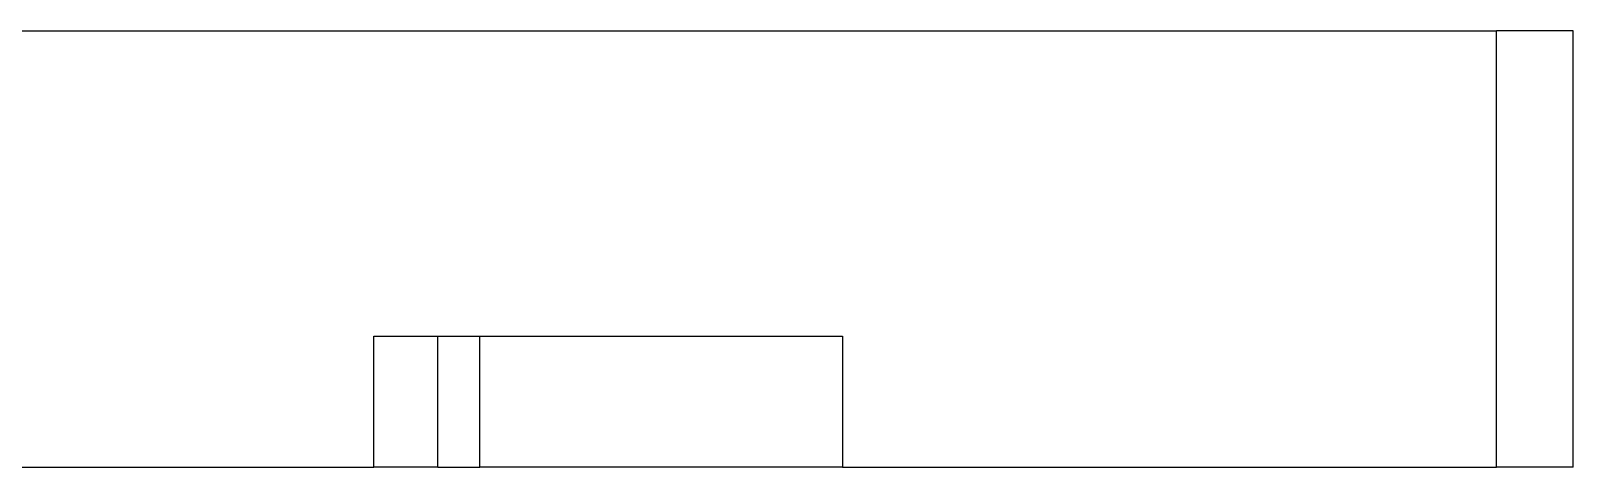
# Model space of a CAD drawing. Extents: x 0 to 790, y 0 to 579.
# Drawn here: x 251.2 to 268.89, y 238.05 to 243.05 of the extents above; entities that cross this region are included whole.
import ezdxf

# ---------------------------------------------------------------- set-up
doc = ezdxf.new("R2010")
doc.units = 0
doc.header["$LTSCALE"] = 10
doc.header["$MEASUREMENT"] = 0
doc.layers.add('1', color=7, linetype='CONTINUOUS')

msp = doc.modelspace()

# ---------------------------------------------------------------- linework, layer by layer
at = {"layer": '1', "color": 7, "linetype": 'Continuous', "lineweight": -3}
for p, q in [((233.77, 243.053), (268.013, 243.053)), ((268.891, 243.053), (268.013, 243.053)), ((268.013, 238.053), (268.013, 243.053)), ((268.891, 238.053), (268.891, 243.053)), ((255.137, 239.553), (260.511, 239.553)), ((255.137, 238.053), (255.137, 239.553)), ((255.87, 238.053), (255.87, 239.553)), ((256.35, 238.053), (256.35, 239.553)), ((260.511, 239.553), (260.511, 238.053)), ((233.77, 238.053), (255.137, 238.053)), ((255.87, 238.053), (255.137, 238.053)), ((255.869, 238.053), (256.35, 238.053)), ((260.511, 238.053), (256.35, 238.053)), ((260.511, 238.053), (268.013, 238.053)), ((268.891, 238.053), (268.013, 238.053))]:
    msp.add_line(p, q, dxfattribs=at)

doc.saveas('drawing.dxf')
